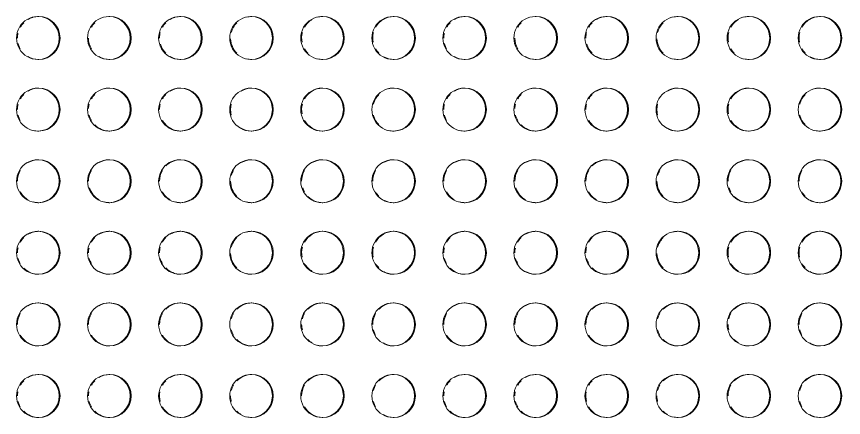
# Model space of a CAD drawing. Header units: millimetres. Extents: x 1606 to 301010, y -5142 to 244250.
# Drawn here: x 64573 to 65151, y 232010 to 232290 of the extents above; entities that cross this region are included whole.
import ezdxf

# ---------------------------------------------------------------- set-up
doc = ezdxf.new("R2010")
doc.units = ezdxf.units.MM
for name, color, linetype, lineweight in [('0-1', 7, 'Continuous', 5), ('A-GENM-1', 253, 'Continuous', 9), ('A-GENM-3', 13, 'Continuous', 9)]:
    doc.layers.add(name, color=color, linetype=linetype, lineweight=lineweight)

# ---------------------------------------------------------------- blocks, each defined once
blk = doc.blocks.new('WYA_Tactiles-300x300 - Tactiles-300x300-V24-WAREHOUSE SLAB PLAN')
at = {"layer": 'A-GENM-3'}
for p, q in [((34658.16, 232290.1), (34657.54, 232290.1)), ((34707.77, 232290.1), (34707.15, 232290.1)), ((34757.39, 232290.1), (34756.77, 232290.1)), ((34807, 232290.1), (34806.38, 232290.1)), ((34856.62, 232290.1), (34855.99, 232290.1)), ((34906.23, 232290.1), (34905.61, 232290.1)), ((34657.54, 232260.1), (34658.16, 232260.1)), ((34707.15, 232260.1), (34707.77, 232260.1)), ((34756.77, 232260.1), (34757.39, 232260.1)), ((34806.38, 232260.1), (34807, 232260.1)), ((34855.99, 232260.1), (34856.62, 232260.1)), ((34905.61, 232260.1), (34906.23, 232260.1)), ((34658.16, 232240.1), (34657.54, 232240.1)), ((34707.77, 232240.1), (34707.15, 232240.1)), ((34757.39, 232240.1), (34756.77, 232240.1)), ((34807, 232240.1), (34806.38, 232240.1)), ((34856.62, 232240.1), (34855.99, 232240.1)), ((34906.23, 232240.1), (34905.61, 232240.1)), ((34657.54, 232210.1), (34658.16, 232210.1)), ((34707.15, 232210.1), (34707.77, 232210.1)), ((34756.77, 232210.1), (34757.39, 232210.1)), ((34806.38, 232210.1), (34807, 232210.1)), ((34855.99, 232210.1), (34856.62, 232210.1)), ((34905.61, 232210.1), (34906.23, 232210.1)), ((34658.16, 232190.1), (34657.54, 232190.1)), ((34707.77, 232190.1), (34707.15, 232190.1)), ((34757.39, 232190.1), (34756.77, 232190.1)), ((34807, 232190.1), (34806.38, 232190.1)), ((34856.62, 232190.1), (34855.99, 232190.1)), ((34906.23, 232190.1), (34905.61, 232190.1)), ((34657.54, 232160.1), (34658.16, 232160.1)), ((34707.15, 232160.1), (34707.77, 232160.1)), ((34756.77, 232160.1), (34757.39, 232160.1)), ((34806.38, 232160.1), (34807, 232160.1)), ((34855.99, 232160.1), (34856.62, 232160.1)), ((34905.61, 232160.1), (34906.23, 232160.1)), ((34650.71, 232138.08), (34650.72, 232138.09)), ((34658.16, 232140.1), (34657.54, 232140.1)), ((34700.32, 232138.08), (34700.33, 232138.09)), ((34707.77, 232140.1), (34707.15, 232140.1)), ((34749.93, 232138.08), (34749.95, 232138.09)), ((34757.39, 232140.1), (34756.77, 232140.1)), ((34764.83, 232138.09), (34764.84, 232138.08)), ((34799.55, 232138.08), (34799.56, 232138.09)), ((34807, 232140.1), (34806.38, 232140.1)), ((34814.44, 232138.09), (34814.46, 232138.08)), ((34856.62, 232140.1), (34855.99, 232140.1)), ((34864.06, 232138.09), (34864.07, 232138.08)), ((34906.23, 232140.1), (34905.61, 232140.1)), ((34913.67, 232138.09), (34913.68, 232138.08)), ((34657.54, 232110.1), (34658.16, 232110.1)), ((34707.15, 232110.1), (34707.77, 232110.1)), ((34756.77, 232110.1), (34757.39, 232110.1)), ((34806.38, 232110.1), (34807, 232110.1)), ((34855.99, 232110.1), (34856.62, 232110.1)), ((34905.61, 232110.1), (34906.23, 232110.1)), ((34658.16, 232090.1), (34657.54, 232090.1)), ((34707.77, 232090.1), (34707.15, 232090.1)), ((34757.39, 232090.1), (34756.77, 232090.1)), ((34807, 232090.1), (34806.38, 232090.1)), ((34856.62, 232090.1), (34855.99, 232090.1)), ((34906.23, 232090.1), (34905.61, 232090.1)), ((34657.54, 232060.1), (34658.16, 232060.1)), ((34707.15, 232060.1), (34707.77, 232060.1)), ((34756.77, 232060.1), (34757.39, 232060.1)), ((34806.38, 232060.1), (34807, 232060.1)), ((34855.99, 232060.1), (34856.62, 232060.1)), ((34905.61, 232060.1), (34906.23, 232060.1)), ((34658.16, 232040.1), (34657.54, 232040.1)), ((34707.77, 232040.1), (34707.15, 232040.1)), ((34757.39, 232040.1), (34756.77, 232040.1)), ((34807, 232040.1), (34806.38, 232040.1)), ((34856.62, 232040.1), (34855.99, 232040.1)), ((34906.23, 232040.1), (34905.61, 232040.1)), ((34657.54, 232010.1), (34658.16, 232010.1)), ((34707.15, 232010.1), (34707.77, 232010.1)), ((34756.77, 232010.1), (34757.39, 232010.1)), ((34806.38, 232010.1), (34807, 232010.1)), ((34855.99, 232010.1), (34856.62, 232010.1)), ((34905.61, 232010.1), (34906.23, 232010.1))]:
    blk.add_line(p, q, dxfattribs=at)
for centre, start_param, end_param in [((34657.54, 232275.1), 0, 3.141593), ((34658.16, 232275.1), 0.785398, 1.047198), ((34658.16, 232275.1), 0.279565, 0.523599), ((34658.16, 232275.1), 0, 0.261799), ((34657.54, 232275.1), 3.141593, 6.283185), ((34658.16, 232275.1), 3.141593, 6.283185), ((34707.15, 232275.1), 0, 3.141593), ((34707.77, 232275.1), 0.785398, 1.047198), ((34707.15, 232275.1), 3.141593, 6.283185), ((34707.77, 232275.1), 3.141593, 6.283185), ((34756.77, 232275.1), 0, 3.141593), ((34757.39, 232275.1), 0.785398, 1.047198), ((34757.39, 232275.1), 0.291172, 0.523599), ((34757.39, 232275.1), 0, 0.261799), ((34756.77, 232275.1), 3.141593, 6.283185), ((34757.39, 232275.1), 3.141593, 6.283185), ((34806.38, 232275.1), 0, 3.141593), ((34807, 232275.1), 0.785398, 1.308997), ((34807, 232275.1), 0, 0.261799), ((34806.38, 232275.1), 3.141593, 6.283185), ((34807, 232275.1), 3.141593, 6.283185), ((34855.99, 232275.1), 0, 3.141593), ((34856.62, 232275.1), 0.523599, 1.047198), ((34856.62, 232275.1), 0.046883, 0.261799), ((34855.99, 232275.1), 3.141593, 6.283185), ((34856.62, 232275.1), 3.141593, 6.283185), ((34905.61, 232275.1), 0, 3.141593), ((34906.23, 232275.1), 0, 1.047198), ((34905.61, 232275.1), 3.141593, 6.283185), ((34906.23, 232275.1), 3.141593, 6.283185), ((34658.16, 232275.1), 1.34624, 1.570796), ((34707.77, 232275.1), 1.570796, 2.094395), ((34757.39, 232275.1), 1.308997, 1.570796), ((34807, 232275.1), 1.606771, 2.356194), ((34856.62, 232275.1), 1.308997, 1.773151), ((34906.23, 232275.1), 1.308997, 1.773151), ((34658.16, 232275.1), 1.832596, 2.094395), ((34757.39, 232275.1), 1.866916, 2.356194), ((34658.16, 232275.1), 2.617994, 3.141593), ((34707.77, 232275.1), 2.617994, 3.141593), ((34757.39, 232275.1), 2.617994, 3.141593), ((34856.62, 232275.1), 2.094395, 2.356194), ((34906.23, 232275.1), 2.094395, 2.356194), ((34807, 232275.1), 2.879793, 3.141593), ((34856.62, 232275.1), 2.879793, 3.141593), ((34906.23, 232275.1), 2.639067, 3.141593), ((34657.54, 232225.1), 0, 3.141593), ((34658.16, 232225.1), 0.279565, 0.523599), ((34658.16, 232225.1), 0, 0.261799), ((34657.54, 232225.1), 3.141593, 6.283185), ((34658.16, 232225.1), 3.141593, 6.283185), ((34707.15, 232225.1), 0, 3.141593), ((34707.77, 232225.1), 0, 0.261799), ((34707.15, 232225.1), 3.141593, 6.283185), ((34707.77, 232225.1), 3.141593, 6.283185), ((34756.77, 232225.1), 0, 3.141593), ((34757.39, 232225.1), 0, 0.523599), ((34756.77, 232225.1), 3.141593, 6.283185), ((34757.39, 232225.1), 3.141593, 6.283185), ((34806.38, 232225.1), 0, 3.141593), ((34807, 232225.1), 0, 0.523599), ((34806.38, 232225.1), 3.141593, 6.283185), ((34807, 232225.1), 3.141593, 6.283185), ((34855.99, 232225.1), 0, 3.141593), ((34856.62, 232225.1), 0.284414, 1.047198), ((34856.62, 232225.1), 0.03432, 0.261799), ((34855.99, 232225.1), 3.141593, 6.283185), ((34856.62, 232225.1), 3.141593, 6.283185), ((34905.61, 232225.1), 0, 3.141593), ((34906.23, 232225.1), 0, 0.261799), ((34905.61, 232225.1), 3.141593, 6.283185), ((34906.23, 232225.1), 3.141593, 6.283185), ((34658.16, 232225.1), 0.785398, 1.047198), ((34707.77, 232225.1), 0.785398, 1.047198), ((34757.39, 232225.1), 0.785398, 1.047198), ((34906.23, 232225.1), 0.785398, 1.308997), ((34658.16, 232225.1), 1.325552, 1.570796), ((34707.77, 232225.1), 1.308997, 1.52226), ((34757.39, 232225.1), 1.308997, 1.570796), ((34807, 232225.1), 1.308997, 1.832596), ((34856.62, 232225.1), 1.308997, 1.773151), ((34658.16, 232225.1), 1.832596, 2.094395), ((34707.77, 232225.1), 1.832596, 2.094395), ((34757.39, 232225.1), 2.094395, 2.841188), ((34856.62, 232225.1), 2.094395, 3.141593), ((34906.23, 232225.1), 1.832596, 2.356194), ((34658.16, 232225.1), 2.879793, 3.141593), ((34707.77, 232225.1), 2.356194, 3.141593), ((34757.39, 232225.1), 2.879793, 3.141593), ((34807, 232225.1), 2.617994, 3.141593), ((34906.23, 232225.1), 2.879793, 3.141593), ((34657.54, 232175.1), 0, 3.141593), ((34658.16, 232175.1), 0, 0.523599), ((34657.54, 232175.1), 3.141593, 6.283185), ((34658.16, 232175.1), 3.141593, 6.283185), ((34707.15, 232175.1), 0, 3.141593), ((34707.77, 232175.1), 0, 0.523599), ((34707.15, 232175.1), 3.141593, 6.283185), ((34707.77, 232175.1), 3.141593, 6.283185), ((34756.77, 232175.1), 0, 3.141593), ((34757.39, 232175.1), 0.523599, 0.77449), ((34757.39, 232175.1), 0, 0.523599), ((34756.77, 232175.1), 3.141593, 6.283185), ((34757.39, 232175.1), 3.141593, 6.283185), ((34806.38, 232175.1), 0, 3.141593), ((34807, 232175.1), 0, 0.523599), ((34806.38, 232175.1), 3.141593, 6.283185), ((34807, 232175.1), 3.141593, 6.283185), ((34855.99, 232175.1), 0, 3.141593), ((34856.62, 232175.1), 0, 0.523599), ((34855.99, 232175.1), 3.141593, 6.283185), ((34856.62, 232175.1), 3.141593, 6.283185), ((34905.61, 232175.1), 0, 3.141593), ((34906.23, 232175.1), 0, 0.523599), ((34905.61, 232175.1), 3.141593, 6.283185), ((34906.23, 232175.1), 3.141593, 6.283185), ((34658.16, 232175.1), 1.047198, 1.570796), ((34707.77, 232175.1), 1.047198, 1.570796), ((34757.39, 232175.1), 1.047198, 1.570796), ((34807, 232175.1), 1.047198, 1.308997), ((34856.62, 232175.1), 1.047198, 1.570796), ((34906.23, 232175.1), 1.047198, 1.570796), ((34707.77, 232175.1), 1.883471, 2.617994), ((34807, 232175.1), 1.570796, 2.356194), ((34856.62, 232175.1), 1.883471, 2.094395), ((34658.16, 232175.1), 2.094395, 2.617994), ((34757.39, 232175.1), 2.094395, 2.617994), ((34856.62, 232175.1), 2.356194, 3.141593), ((34906.23, 232175.1), 2.094395, 2.356194), ((34658.16, 232175.1), 2.879793, 3.141593), ((34707.77, 232175.1), 2.879793, 3.090717), ((34757.39, 232175.1), 2.879793, 3.141593), ((34807, 232175.1), 2.879793, 3.141593), ((34906.23, 232175.1), 2.639067, 3.141593), ((34657.54, 232125.1), 0, 3.141593), ((34658.16, 232125.1), 0.785398, 1.047198), ((34658.16, 232125.1), 0.279565, 0.523599), ((34658.16, 232125.1), 0, 0.261799), ((34657.54, 232125.1), 3.141593, 6.283185), ((34658.16, 232125.1), 3.141593, 6.283185), ((34707.15, 232125.1), 0, 3.141593), ((34707.77, 232125.1), 0.785398, 1.047198), ((34707.77, 232125.1), 0.279565, 0.523599), ((34707.77, 232125.1), 0, 0.261799), ((34707.15, 232125.1), 3.141593, 6.283185), ((34707.77, 232125.1), 3.141593, 6.283185), ((34756.77, 232125.1), 0, 3.141593), ((34757.39, 232125.1), 0.785398, 1.047198), ((34757.39, 232125.1), 0.284414, 0.523599), ((34757.39, 232125.1), 0, 0.261799), ((34756.77, 232125.1), 3.141593, 6.283185), ((34757.39, 232125.1), 5.759587, 6.283185), ((34757.39, 232125.1), 3.141593, 5.758649), ((34806.38, 232125.1), 0, 3.141593), ((34807, 232125.1), 0.785398, 1.308997), ((34807, 232125.1), 0, 0.261799), ((34806.38, 232125.1), 3.141593, 6.283185), ((34807, 232125.1), 5.759587, 6.283185), ((34807, 232125.1), 3.141593, 5.758649), ((34855.99, 232125.1), 0, 3.141593), ((34856.62, 232125.1), 0, 1.047198), ((34855.99, 232125.1), 3.141593, 6.283185), ((34856.62, 232125.1), 5.759587, 6.283185), ((34856.62, 232125.1), 3.141593, 5.758649), ((34905.61, 232125.1), 0, 3.141593), ((34906.23, 232125.1), 0, 1.047198), ((34905.61, 232125.1), 3.141593, 6.283185), ((34906.23, 232125.1), 5.759587, 6.283185), ((34906.23, 232125.1), 3.141593, 5.758649), ((34658.16, 232125.1), 1.33837, 1.570796), ((34707.77, 232125.1), 1.34624, 1.570796), ((34757.39, 232125.1), 1.308997, 1.570796), ((34807, 232125.1), 1.606771, 2.356194), ((34856.62, 232125.1), 1.308997, 1.773151), ((34906.23, 232125.1), 1.308997, 1.773151), ((34658.16, 232125.1), 1.832596, 2.094395), ((34707.77, 232125.1), 1.832596, 2.094395), ((34757.39, 232125.1), 1.832596, 2.094395), ((34658.16, 232125.1), 2.367103, 3.141593), ((34707.77, 232125.1), 2.617994, 3.141593), ((34757.39, 232125.1), 2.356194, 3.141593), ((34856.62, 232125.1), 2.094395, 2.617994), ((34906.23, 232125.1), 2.094395, 2.356194), ((34906.23, 232125.1), 2.639067, 3.141593), ((34807, 232125.1), 2.879793, 3.141593), ((34856.62, 232125.1), 2.879793, 3.141593), ((34657.54, 232075.1), 0, 3.141593), ((34658.16, 232075.1), 0, 0.523599), ((34657.54, 232075.1), 3.141593, 6.283185), ((34658.16, 232075.1), 3.141593, 6.283185), ((34707.15, 232075.1), 0, 3.141593), ((34707.77, 232075.1), 0, 0.523599), ((34707.15, 232075.1), 3.141593, 6.283185), ((34707.77, 232075.1), 3.141593, 6.283185), ((34756.77, 232075.1), 0, 3.141593), ((34757.39, 232075.1), 0, 0.523599), ((34756.77, 232075.1), 3.141593, 6.283185), ((34757.39, 232075.1), 3.141593, 6.283185), ((34806.38, 232075.1), 0, 3.141593), ((34807, 232075.1), 0, 0.785398), ((34806.38, 232075.1), 3.141593, 6.283185), ((34807, 232075.1), 3.141593, 6.283185), ((34855.99, 232075.1), 0, 3.141593), ((34856.62, 232075.1), 0, 0.785398), ((34855.99, 232075.1), 3.141593, 6.283185), ((34856.62, 232075.1), 3.141593, 6.283185), ((34905.61, 232075.1), 0, 3.141593), ((34906.23, 232075.1), 0, 0.523599), ((34905.61, 232075.1), 3.141593, 6.283185), ((34906.23, 232075.1), 3.141593, 6.283185), ((34757.39, 232075.1), 0.531312, 0.785398), ((34906.23, 232075.1), 0.523599, 0.77449), ((34658.16, 232075.1), 1.047198, 1.570796), ((34707.77, 232075.1), 1.047198, 1.570796), ((34757.39, 232075.1), 1.047198, 1.570796), ((34807, 232075.1), 1.047198, 1.308997), ((34856.62, 232075.1), 1.047198, 1.308997), ((34906.23, 232075.1), 1.047198, 1.570796), ((34856.62, 232075.1), 1.570796, 1.832596), ((34658.16, 232075.1), 2.094395, 3.141593), ((34707.77, 232075.1), 2.094395, 3.141593), ((34757.39, 232075.1), 2.094395, 3.141593), ((34807, 232075.1), 1.832596, 2.094395), ((34906.23, 232075.1), 1.832596, 2.094395), ((34807, 232075.1), 2.356194, 3.141593), ((34856.62, 232075.1), 2.356194, 2.617994), ((34856.62, 232075.1), 2.879793, 3.141593), ((34906.23, 232075.1), 2.617994, 3.141593), ((34657.54, 232025.1), 0, 3.141593), ((34658.16, 232025.1), 0, 0.523599), ((34657.54, 232025.1), 3.141593, 6.283185), ((34658.16, 232025.1), 3.141593, 6.283185), ((34707.15, 232025.1), 0, 3.141593), ((34707.77, 232025.1), 0, 0.523599), ((34707.15, 232025.1), 3.141593, 6.283185), ((34707.77, 232025.1), 3.141593, 6.283185), ((34756.77, 232025.1), 0, 3.141593), ((34757.39, 232025.1), 0, 0.523599), ((34756.77, 232025.1), 3.141593, 6.283185), ((34757.39, 232025.1), 3.141593, 6.283185), ((34806.38, 232025.1), 0, 3.141593), ((34807, 232025.1), 0, 0.785398), ((34806.38, 232025.1), 3.141593, 6.283185), ((34807, 232025.1), 3.141593, 6.283185), ((34855.99, 232025.1), 0, 3.141593), ((34856.62, 232025.1), 0, 0.785398), ((34855.99, 232025.1), 3.141593, 6.283185), ((34856.62, 232025.1), 3.141593, 6.283185), ((34905.61, 232025.1), 0, 3.141593), ((34906.23, 232025.1), 0, 0.785398), ((34905.61, 232025.1), 3.141593, 6.283185), ((34906.23, 232025.1), 3.141593, 6.283185), ((34658.16, 232025.1), 0.785398, 1.047198), ((34707.77, 232025.1), 0.785398, 1.047198), ((34757.39, 232025.1), 0.785398, 1.047198), ((34807, 232025.1), 1.047198, 1.308997), ((34856.62, 232025.1), 1.047198, 1.570796), ((34906.23, 232025.1), 1.047198, 1.308997), ((34658.16, 232025.1), 1.368442, 1.570796), ((34707.77, 232025.1), 1.368442, 1.570796), ((34757.39, 232025.1), 1.368442, 1.832596), ((34658.16, 232025.1), 1.832596, 2.094395), ((34707.77, 232025.1), 1.832596, 2.094395), ((34807, 232025.1), 1.570796, 1.832596), ((34906.23, 232025.1), 1.832596, 2.094395), ((34658.16, 232025.1), 2.356194, 3.141593), ((34707.77, 232025.1), 2.356194, 3.141593), ((34757.39, 232025.1), 2.094395, 3.141593), ((34807, 232025.1), 2.356194, 2.617994), ((34856.62, 232025.1), 2.094395, 3.141593), ((34807, 232025.1), 2.879793, 3.141593), ((34906.23, 232025.1), 2.617994, 3.141593)]:
    blk.add_ellipse(centre, major_axis=(0, 15), ratio=0.992278, start_param=start_param, end_param=end_param, dxfattribs=at)
blk = doc.blocks.new('WYA_Tactiles-300x300 - Tactiles-300x300-V25-WAREHOUSE SLAB PLAN')
at = {"layer": 'A-GENM-3'}
for p, q in [((34360.48, 232290.1), (34359.86, 232290.1)), ((34410.09, 232290.1), (34409.47, 232290.1)), ((34459.7, 232290.1), (34459.08, 232290.1)), ((34509.32, 232290.1), (34508.7, 232290.1)), ((34558.93, 232290.1), (34558.31, 232290.1)), ((34608.55, 232290.1), (34607.93, 232290.1)), ((34359.86, 232260.1), (34360.48, 232260.1)), ((34409.47, 232260.1), (34410.09, 232260.1)), ((34459.08, 232260.1), (34459.7, 232260.1)), ((34508.7, 232260.1), (34509.32, 232260.1)), ((34558.31, 232260.1), (34558.93, 232260.1)), ((34607.93, 232260.1), (34608.55, 232260.1)), ((34360.48, 232240.1), (34359.86, 232240.1)), ((34410.09, 232240.1), (34409.47, 232240.1)), ((34459.7, 232240.1), (34459.08, 232240.1)), ((34509.32, 232240.1), (34508.7, 232240.1)), ((34558.93, 232240.1), (34558.31, 232240.1)), ((34608.55, 232240.1), (34607.93, 232240.1)), ((34359.86, 232210.1), (34360.48, 232210.1)), ((34409.47, 232210.1), (34410.09, 232210.1)), ((34459.08, 232210.1), (34459.7, 232210.1)), ((34508.7, 232210.1), (34509.32, 232210.1)), ((34558.31, 232210.1), (34558.93, 232210.1)), ((34607.93, 232210.1), (34608.55, 232210.1)), ((34360.48, 232190.1), (34359.86, 232190.1)), ((34410.09, 232190.1), (34409.47, 232190.1)), ((34459.7, 232190.1), (34459.08, 232190.1)), ((34509.32, 232190.1), (34508.7, 232190.1)), ((34558.93, 232190.1), (34558.31, 232190.1)), ((34608.55, 232190.1), (34607.93, 232190.1)), ((34359.86, 232160.1), (34360.48, 232160.1)), ((34409.47, 232160.1), (34410.09, 232160.1)), ((34459.08, 232160.1), (34459.7, 232160.1)), ((34508.7, 232160.1), (34509.32, 232160.1)), ((34558.31, 232160.1), (34558.93, 232160.1)), ((34607.93, 232160.1), (34608.55, 232160.1)), ((34353.02, 232138.08), (34353.03, 232138.09)), ((34360.48, 232140.1), (34359.86, 232140.1)), ((34402.64, 232138.08), (34402.65, 232138.09)), ((34410.09, 232140.1), (34409.47, 232140.1)), ((34452.25, 232138.08), (34452.26, 232138.09)), ((34459.7, 232140.1), (34459.08, 232140.1)), ((34467.15, 232138.09), (34467.16, 232138.08)), ((34501.86, 232138.08), (34501.88, 232138.09)), ((34509.32, 232140.1), (34508.7, 232140.1)), ((34516.76, 232138.09), (34516.77, 232138.08)), ((34558.93, 232140.1), (34558.31, 232140.1)), ((34566.37, 232138.09), (34566.39, 232138.08)), ((34608.55, 232140.1), (34607.93, 232140.1)), ((34615.99, 232138.09), (34616, 232138.08)), ((34359.86, 232110.1), (34360.48, 232110.1)), ((34409.47, 232110.1), (34410.09, 232110.1)), ((34459.08, 232110.1), (34459.7, 232110.1)), ((34508.7, 232110.1), (34509.32, 232110.1)), ((34558.31, 232110.1), (34558.93, 232110.1)), ((34607.93, 232110.1), (34608.55, 232110.1)), ((34360.48, 232090.1), (34359.86, 232090.1)), ((34410.09, 232090.1), (34409.47, 232090.1)), ((34459.7, 232090.1), (34459.08, 232090.1)), ((34509.32, 232090.1), (34508.7, 232090.1)), ((34558.93, 232090.1), (34558.31, 232090.1)), ((34608.55, 232090.1), (34607.93, 232090.1)), ((34359.86, 232060.1), (34360.48, 232060.1)), ((34409.47, 232060.1), (34410.09, 232060.1)), ((34459.08, 232060.1), (34459.7, 232060.1)), ((34508.7, 232060.1), (34509.32, 232060.1)), ((34558.31, 232060.1), (34558.93, 232060.1)), ((34607.93, 232060.1), (34608.55, 232060.1)), ((34360.48, 232040.1), (34359.86, 232040.1)), ((34410.09, 232040.1), (34409.47, 232040.1)), ((34459.7, 232040.1), (34459.08, 232040.1)), ((34509.32, 232040.1), (34508.7, 232040.1)), ((34558.93, 232040.1), (34558.31, 232040.1)), ((34608.55, 232040.1), (34607.93, 232040.1)), ((34359.86, 232010.1), (34360.48, 232010.1)), ((34409.47, 232010.1), (34410.09, 232010.1)), ((34459.08, 232010.1), (34459.7, 232010.1)), ((34508.7, 232010.1), (34509.32, 232010.1)), ((34558.31, 232010.1), (34558.93, 232010.1)), ((34607.93, 232010.1), (34608.55, 232010.1))]:
    blk.add_line(p, q, dxfattribs=at)
for centre, start_param, end_param in [((34359.86, 232275.1), 0, 3.141593), ((34360.48, 232275.1), 0.785398, 1.047198), ((34360.48, 232275.1), 0.279565, 0.523599), ((34360.48, 232275.1), 0, 0.261799), ((34359.86, 232275.1), 3.141593, 6.283185), ((34360.48, 232275.1), 3.141593, 6.283185), ((34409.47, 232275.1), 0, 3.141593), ((34410.09, 232275.1), 0.785398, 1.047198), ((34409.47, 232275.1), 3.141593, 6.283185), ((34410.09, 232275.1), 3.141593, 6.283185), ((34459.08, 232275.1), 0, 3.141593), ((34459.7, 232275.1), 0.785398, 1.047198), ((34459.7, 232275.1), 0.291172, 0.523599), ((34459.7, 232275.1), 0, 0.261799), ((34459.08, 232275.1), 3.141593, 6.283185), ((34459.7, 232275.1), 3.141593, 6.283185), ((34508.7, 232275.1), 0, 3.141593), ((34509.32, 232275.1), 0.785398, 1.308997), ((34509.32, 232275.1), 0, 0.261799), ((34508.7, 232275.1), 3.141593, 6.283185), ((34509.32, 232275.1), 3.141593, 6.283185), ((34558.31, 232275.1), 0, 3.141593), ((34558.93, 232275.1), 0.523599, 1.047198), ((34558.93, 232275.1), 0.046883, 0.261799), ((34558.31, 232275.1), 3.141593, 6.283185), ((34558.93, 232275.1), 3.141593, 6.283185), ((34607.93, 232275.1), 0, 3.141593), ((34608.55, 232275.1), 0, 1.047198), ((34607.93, 232275.1), 3.141593, 6.283185), ((34608.55, 232275.1), 3.141593, 6.283185), ((34360.48, 232275.1), 1.34624, 1.570796), ((34410.09, 232275.1), 1.570796, 2.094395), ((34459.7, 232275.1), 1.308997, 1.570796), ((34509.32, 232275.1), 1.606771, 2.356194), ((34558.93, 232275.1), 1.308997, 1.773151), ((34608.55, 232275.1), 1.308997, 1.773151), ((34360.48, 232275.1), 1.832596, 2.094395), ((34459.7, 232275.1), 1.866916, 2.356194), ((34360.48, 232275.1), 2.617994, 3.141593), ((34410.09, 232275.1), 2.617994, 3.141593), ((34459.7, 232275.1), 2.617994, 3.141593), ((34558.93, 232275.1), 2.094395, 2.356194), ((34608.55, 232275.1), 2.094395, 2.356194), ((34509.32, 232275.1), 2.879793, 3.141593), ((34558.93, 232275.1), 2.879793, 3.141593), ((34608.55, 232275.1), 2.639067, 3.141593), ((34359.86, 232225.1), 0, 3.141593), ((34360.48, 232225.1), 0.279565, 0.523599), ((34360.48, 232225.1), 0, 0.261799), ((34359.86, 232225.1), 3.141593, 6.283185), ((34360.48, 232225.1), 3.141593, 6.283185), ((34409.47, 232225.1), 0, 3.141593), ((34410.09, 232225.1), 0, 0.261799), ((34409.47, 232225.1), 3.141593, 6.283185), ((34410.09, 232225.1), 3.141593, 6.283185), ((34459.08, 232225.1), 0, 3.141593), ((34459.7, 232225.1), 0, 0.523599), ((34459.08, 232225.1), 3.141593, 6.283185), ((34459.7, 232225.1), 3.141593, 6.283185), ((34508.7, 232225.1), 0, 3.141593), ((34509.32, 232225.1), 0, 0.523599), ((34508.7, 232225.1), 3.141593, 6.283185), ((34509.32, 232225.1), 3.141593, 6.283185), ((34558.31, 232225.1), 0, 3.141593), ((34558.93, 232225.1), 0.284414, 1.047198), ((34558.93, 232225.1), 0.03432, 0.261799), ((34558.31, 232225.1), 3.141593, 6.283185), ((34558.93, 232225.1), 3.141593, 6.283185), ((34607.93, 232225.1), 0, 3.141593), ((34608.55, 232225.1), 0, 0.261799), ((34607.93, 232225.1), 3.141593, 6.283185), ((34608.55, 232225.1), 3.141593, 6.283185), ((34360.48, 232225.1), 0.785398, 1.047198), ((34410.09, 232225.1), 0.785398, 1.047198), ((34459.7, 232225.1), 0.785398, 1.047198), ((34608.55, 232225.1), 0.785398, 1.308997), ((34360.48, 232225.1), 1.325552, 1.570796), ((34410.09, 232225.1), 1.308997, 1.52226), ((34459.7, 232225.1), 1.308997, 1.570796), ((34509.32, 232225.1), 1.308997, 1.832596), ((34558.93, 232225.1), 1.308997, 1.773151), ((34360.48, 232225.1), 1.832596, 2.094395), ((34410.09, 232225.1), 1.832596, 2.094395), ((34459.7, 232225.1), 2.094395, 2.841188), ((34558.93, 232225.1), 2.094395, 3.141593), ((34608.55, 232225.1), 1.832596, 2.356194), ((34360.48, 232225.1), 2.879793, 3.141593), ((34410.09, 232225.1), 2.356194, 3.141593), ((34459.7, 232225.1), 2.879793, 3.100882), ((34509.32, 232225.1), 2.617994, 3.141593), ((34608.55, 232225.1), 2.879793, 3.141593), ((34359.86, 232175.1), 0, 3.141593), ((34360.48, 232175.1), 0, 0.523599), ((34359.86, 232175.1), 3.141593, 6.283185), ((34360.48, 232175.1), 3.141593, 6.283185), ((34409.47, 232175.1), 0, 3.141593), ((34410.09, 232175.1), 0, 0.523599), ((34409.47, 232175.1), 3.141593, 6.283185), ((34410.09, 232175.1), 3.141593, 6.283185), ((34459.08, 232175.1), 0, 3.141593), ((34459.7, 232175.1), 0.523599, 0.77449), ((34459.7, 232175.1), 0, 0.523599), ((34459.08, 232175.1), 3.141593, 6.283185), ((34459.7, 232175.1), 3.141593, 6.283185), ((34508.7, 232175.1), 0, 3.141593), ((34509.32, 232175.1), 0, 0.523599), ((34508.7, 232175.1), 3.141593, 6.283185), ((34509.32, 232175.1), 3.141593, 6.283185), ((34558.31, 232175.1), 0, 3.141593), ((34558.93, 232175.1), 0, 0.523599), ((34558.31, 232175.1), 3.141593, 6.283185), ((34558.93, 232175.1), 3.141593, 6.283185), ((34607.93, 232175.1), 0, 3.141593), ((34608.55, 232175.1), 0, 0.523599), ((34607.93, 232175.1), 3.141593, 6.283185), ((34608.55, 232175.1), 3.141593, 6.283185), ((34360.48, 232175.1), 1.047198, 1.570796), ((34410.09, 232175.1), 1.047198, 1.570796), ((34459.7, 232175.1), 1.047198, 1.570796), ((34509.32, 232175.1), 1.047198, 1.308997), ((34558.93, 232175.1), 1.047198, 1.570796), ((34608.55, 232175.1), 1.047198, 1.570796), ((34410.09, 232175.1), 1.883471, 2.617994), ((34509.32, 232175.1), 1.570796, 2.356194), ((34558.93, 232175.1), 1.883471, 2.094395), ((34360.48, 232175.1), 2.094395, 2.617994), ((34459.7, 232175.1), 2.094395, 2.617994), ((34558.93, 232175.1), 2.356194, 3.141593), ((34608.55, 232175.1), 2.094395, 2.356194), ((34360.48, 232175.1), 2.879793, 3.141593), ((34410.09, 232175.1), 2.879793, 3.090717), ((34459.7, 232175.1), 2.879793, 3.141593), ((34509.32, 232175.1), 2.879793, 3.141593), ((34608.55, 232175.1), 2.639067, 3.141593), ((34359.86, 232125.1), 0, 3.141593), ((34360.48, 232125.1), 0.785398, 1.047198), ((34360.48, 232125.1), 0.279565, 0.523599), ((34360.48, 232125.1), 0, 0.261799), ((34359.86, 232125.1), 3.141593, 6.283185), ((34360.48, 232125.1), 3.141593, 6.283185), ((34409.47, 232125.1), 0, 3.141593), ((34410.09, 232125.1), 0.785398, 1.047198), ((34410.09, 232125.1), 0.279565, 0.523599), ((34410.09, 232125.1), 0, 0.261799), ((34409.47, 232125.1), 3.141593, 6.283185), ((34410.09, 232125.1), 3.141593, 6.283185), ((34459.08, 232125.1), 0, 3.141593), ((34459.7, 232125.1), 0.785398, 1.047198), ((34459.7, 232125.1), 0.284414, 0.523599), ((34459.7, 232125.1), 0, 0.261799), ((34459.08, 232125.1), 3.141593, 6.283185), ((34459.7, 232125.1), 5.759587, 6.283185), ((34459.7, 232125.1), 3.141593, 5.758649), ((34508.7, 232125.1), 0, 3.141593), ((34509.32, 232125.1), 0.785398, 1.308997), ((34509.32, 232125.1), 0, 0.261799), ((34508.7, 232125.1), 3.141593, 6.283185), ((34509.32, 232125.1), 5.759587, 6.283185), ((34509.32, 232125.1), 3.141593, 5.758649), ((34558.31, 232125.1), 0, 3.141593), ((34558.93, 232125.1), 0, 1.047198), ((34558.31, 232125.1), 3.141593, 6.283185), ((34558.93, 232125.1), 5.759587, 6.283185), ((34558.93, 232125.1), 3.141593, 5.758649), ((34607.93, 232125.1), 0, 3.141593), ((34608.55, 232125.1), 0, 1.047198), ((34607.93, 232125.1), 3.141593, 6.283185), ((34608.55, 232125.1), 5.759587, 6.283185), ((34608.55, 232125.1), 3.141593, 5.758649), ((34360.48, 232125.1), 1.33837, 1.570796), ((34410.09, 232125.1), 1.34624, 1.570796), ((34459.7, 232125.1), 1.308997, 1.570796), ((34509.32, 232125.1), 1.606771, 2.356194), ((34558.93, 232125.1), 1.308997, 1.773151), ((34608.55, 232125.1), 1.308997, 1.773151), ((34360.48, 232125.1), 1.832596, 2.094395), ((34410.09, 232125.1), 1.832596, 2.094395), ((34459.7, 232125.1), 1.832596, 2.094395), ((34360.48, 232125.1), 2.367103, 3.141593), ((34410.09, 232125.1), 2.617994, 3.141593), ((34459.7, 232125.1), 2.356194, 3.141593), ((34558.93, 232125.1), 2.094395, 2.617994), ((34608.55, 232125.1), 2.094395, 2.356194), ((34608.55, 232125.1), 2.639067, 3.141593), ((34509.32, 232125.1), 2.879793, 3.141593), ((34558.93, 232125.1), 2.879793, 3.141593), ((34359.86, 232075.1), 0, 3.141593), ((34360.48, 232075.1), 0, 0.523599), ((34359.86, 232075.1), 3.141593, 6.283185), ((34360.48, 232075.1), 3.141593, 6.283185), ((34409.47, 232075.1), 0, 3.141593), ((34410.09, 232075.1), 0, 0.523599), ((34409.47, 232075.1), 3.141593, 6.283185), ((34410.09, 232075.1), 3.141593, 6.283185), ((34459.08, 232075.1), 0, 3.141593), ((34459.7, 232075.1), 0, 0.523599), ((34459.08, 232075.1), 3.141593, 6.283185), ((34459.7, 232075.1), 3.141593, 6.283185), ((34508.7, 232075.1), 0, 3.141593), ((34509.32, 232075.1), 0, 0.785398), ((34508.7, 232075.1), 3.141593, 6.283185), ((34509.32, 232075.1), 3.141593, 6.283185), ((34558.31, 232075.1), 0, 3.141593), ((34558.93, 232075.1), 0, 0.785398), ((34558.31, 232075.1), 3.141593, 6.283185), ((34558.93, 232075.1), 3.141593, 6.283185), ((34607.93, 232075.1), 0, 3.141593), ((34608.55, 232075.1), 0, 0.523599), ((34607.93, 232075.1), 3.141593, 6.283185), ((34608.55, 232075.1), 3.141593, 6.283185), ((34459.7, 232075.1), 0.531312, 0.785398), ((34608.55, 232075.1), 0.523599, 0.77449), ((34360.48, 232075.1), 1.047198, 1.570796), ((34410.09, 232075.1), 1.047198, 1.570796), ((34459.7, 232075.1), 1.047198, 1.570796), ((34509.32, 232075.1), 1.047198, 1.308997), ((34558.93, 232075.1), 1.047198, 1.308997), ((34608.55, 232075.1), 1.047198, 1.570796), ((34558.93, 232075.1), 1.570796, 1.832596), ((34360.48, 232075.1), 2.094395, 3.141593), ((34410.09, 232075.1), 2.094395, 3.141593), ((34459.7, 232075.1), 2.094395, 3.141593), ((34509.32, 232075.1), 1.832596, 2.094395), ((34608.55, 232075.1), 1.832596, 2.094395), ((34509.32, 232075.1), 2.356194, 3.141593), ((34558.93, 232075.1), 2.356194, 2.617994), ((34558.93, 232075.1), 2.879793, 3.141593), ((34608.55, 232075.1), 2.617994, 3.141593), ((34359.86, 232025.1), 0, 3.141593), ((34360.48, 232025.1), 0, 0.523599), ((34359.86, 232025.1), 3.141593, 6.283185), ((34360.48, 232025.1), 3.141593, 6.283185), ((34409.47, 232025.1), 0, 3.141593), ((34410.09, 232025.1), 0, 0.523599), ((34409.47, 232025.1), 3.141593, 6.283185), ((34410.09, 232025.1), 3.141593, 6.283185), ((34459.08, 232025.1), 0, 3.141593), ((34459.7, 232025.1), 0, 0.523599), ((34459.08, 232025.1), 3.141593, 6.283185), ((34459.7, 232025.1), 3.141593, 6.283185), ((34508.7, 232025.1), 0, 3.141593), ((34509.32, 232025.1), 0, 0.785398), ((34508.7, 232025.1), 3.141593, 6.283185), ((34509.32, 232025.1), 3.141593, 6.283185), ((34558.31, 232025.1), 0, 3.141593), ((34558.93, 232025.1), 0, 0.785398), ((34558.31, 232025.1), 3.141593, 6.283185), ((34558.93, 232025.1), 3.141593, 6.283185), ((34607.93, 232025.1), 0, 3.141593), ((34608.55, 232025.1), 0, 0.785398), ((34607.93, 232025.1), 3.141593, 6.283185), ((34608.55, 232025.1), 3.141593, 6.283185), ((34360.48, 232025.1), 0.785398, 1.047198), ((34410.09, 232025.1), 0.785398, 1.047198), ((34459.7, 232025.1), 0.785398, 1.047198), ((34509.32, 232025.1), 1.047198, 1.308997), ((34558.93, 232025.1), 1.047198, 1.570796), ((34608.55, 232025.1), 1.047198, 1.308997), ((34360.48, 232025.1), 1.368442, 1.570796), ((34410.09, 232025.1), 1.368442, 1.570796), ((34459.7, 232025.1), 1.368442, 1.832596), ((34360.48, 232025.1), 1.832596, 2.094395), ((34410.09, 232025.1), 1.832596, 2.094395), ((34509.32, 232025.1), 1.570796, 1.832596), ((34608.55, 232025.1), 1.832596, 2.094395), ((34360.48, 232025.1), 2.356194, 3.141593), ((34410.09, 232025.1), 2.356194, 3.141593), ((34459.7, 232025.1), 2.094395, 3.141593), ((34509.32, 232025.1), 2.356194, 2.617994), ((34558.93, 232025.1), 2.094395, 3.141593), ((34509.32, 232025.1), 2.879793, 3.141593), ((34608.55, 232025.1), 2.617994, 3.141593)]:
    blk.add_ellipse(centre, major_axis=(0, 15), ratio=0.992278, start_param=start_param, end_param=end_param, dxfattribs=at)
blk = doc.blocks.new('23041_Modscape EF_ Central_V22_rvt-1-WAREHOUSE SLAB PLAN')
at = {"layer": 'A-GENM-1'}
for name in ['WYA_Tactiles-300x300 - Tactiles-300x300-V25-WAREHOUSE SLAB PLAN', 'WYA_Tactiles-300x300 - Tactiles-300x300-V24-WAREHOUSE SLAB PLAN']:
    blk.add_blockref(name, (0, 0), dxfattribs=at)

msp = doc.modelspace()

# ---------------------------------------------------------------- block references
at = {"layer": '0-1'}
msp.add_blockref('23041_Modscape EF_ Central_V22_rvt-1-WAREHOUSE SLAB PLAN', (30228.22, 0), dxfattribs=at)

doc.saveas('drawing.dxf')
